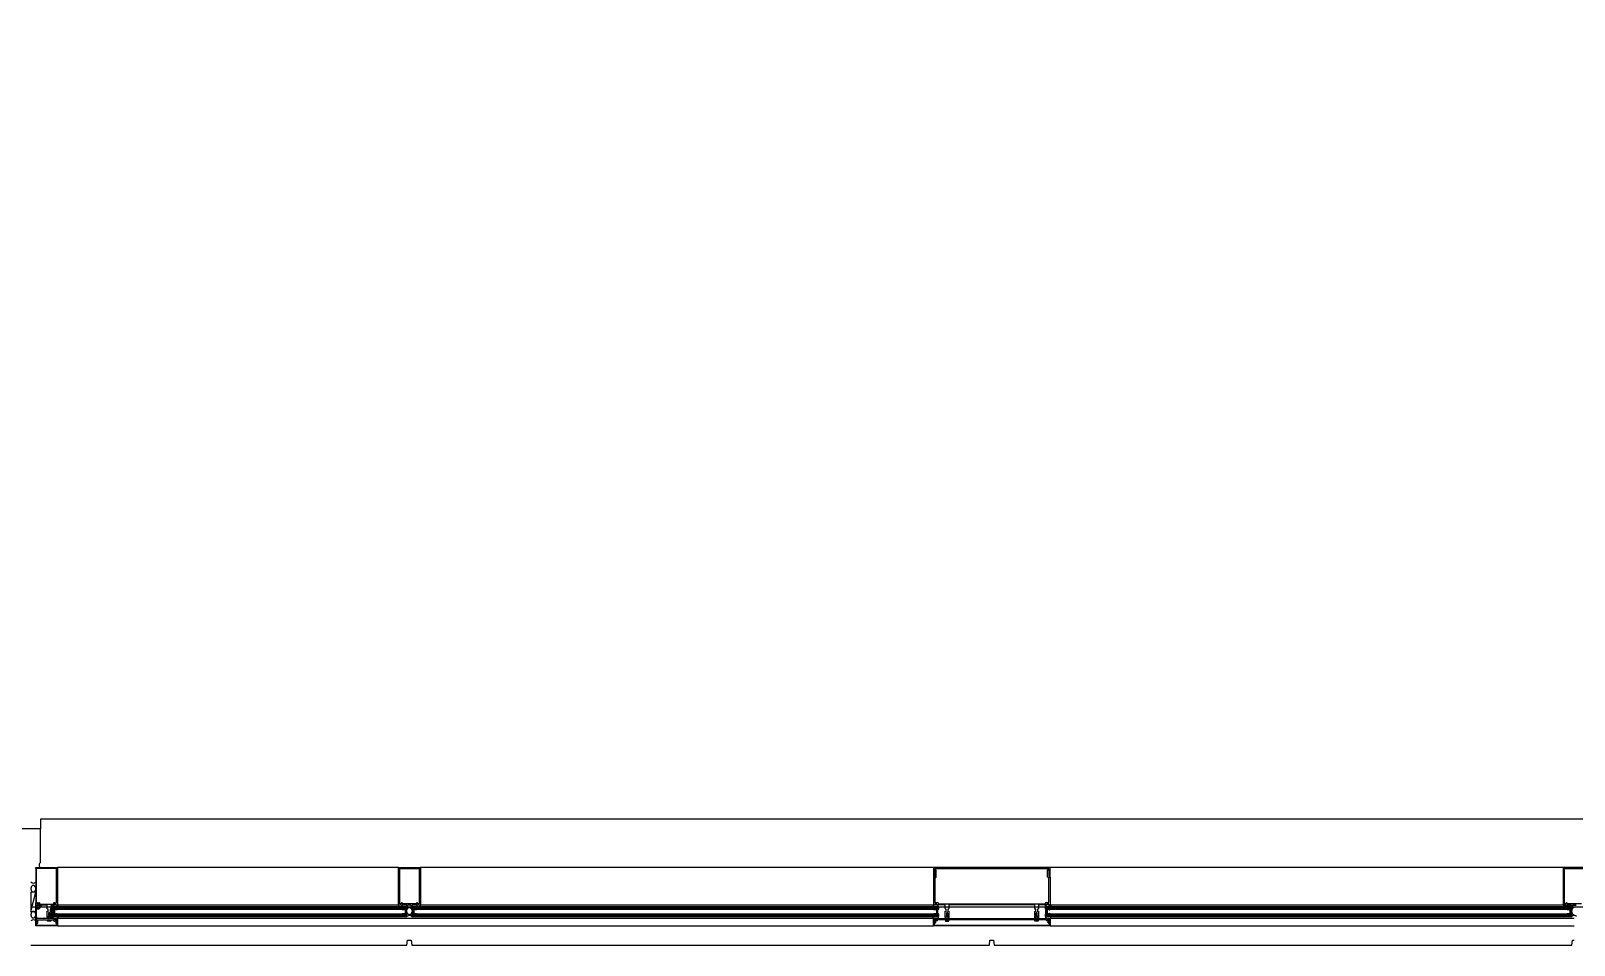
# Model space of a CAD drawing. Header units: inches. Extents: x -71 to 4528, y -885 to 4524.
# Drawn here: x 2601 to 2760, y 0 to 94.2 of the extents above; entities that cross this region are included whole.
import ezdxf

# ---------------------------------------------------------------- set-up
doc = ezdxf.new("R2010")
doc.units = ezdxf.units.IN
doc.header["$LTSCALE"] = 96
doc.header["$MEASUREMENT"] = 0
doc.layers.add('A-Glaz-Exst', color=53, linetype='Continuous')
doc.layers.add('A-Wall-Bldg', color=235, linetype='Continuous')
doc.layers.add('Viewport', color=14, linetype='Continuous', plot=False)

msp = doc.modelspace()

# ---------------------------------------------------------------- linework, layer by layer
at = {"layer": 'A-Glaz-Exst'}
for p, q in [((2601.51, 7.88), (2601.51, 8)), ((2601.51, 8), (2603.76, 8)), ((2638.88, 8), (2603.76, 8)), ((2603.76, 8), (2603.76, 4.12)), ((2638.88, 4.12), (2638.88, 8)), ((2638.88, 8), (2641.13, 8)), ((2694, 8), (2641.13, 8)), ((2641.13, 8), (2641.13, 4.12)), ((2706, 8), (2694, 8)), ((2694, 8), (2694, 7)), ((2758.88, 8), (2706, 8)), ((2706, 7), (2706, 8)), ((2761.13, 8), (2758.88, 8)), ((2758.88, 8), (2758.88, 4.12)), ((2758.88, 4.12), (2758.88, 8)), ((2758.88, 8), (2761.13, 8)), ((2603.66, 7.88), (2601.51, 7.88)), ((2601.6, 7.88), (2601.51, 7.88)), ((2601.51, 7.88), (2601.51, 4.36)), ((2601.6, 4.42), (2601.6, 7.88)), ((2603.66, 4.42), (2603.66, 7.88)), ((2639, 4.25), (2639, 7.88)), ((2639, 7.88), (2641, 7.88)), ((2641, 7.88), (2641, 4.25)), ((2694, 7.01), (2694.13, 7.01)), ((2694, 7.01), (2694, 4.14)), ((2694, 7), (2694.06, 7)), ((2694.13, 7.06), (2694.13, 7.88)), ((2694.13, 7.88), (2705.88, 7.88)), ((2694.13, 7.01), (2694.13, 7.7)), ((2694.13, 6.84), (2694.13, 4.4)), ((2694.19, 7.76), (2694.25, 7.76)), ((2694.25, 7.76), (2694.25, 7.01)), ((2705.75, 7.01), (2705.75, 7.76)), ((2705.75, 7.76), (2705.81, 7.76)), ((2705.88, 7.88), (2705.88, 7.06)), ((2705.88, 7.7), (2705.88, 7.01)), ((2705.88, 7.01), (2706, 7.01)), ((2705.88, 4.4), (2705.88, 6.88)), ((2705.94, 7), (2706, 7)), ((2706, 7.01), (2706, 4.14)), ((2759, 4.25), (2759, 7.88)), ((2759, 7.88), (2761, 7.88)), ((2601.02, 5.9), (2601.01, 5.87)), ((2601.01, 5.87), (2601.01, 5.84)), ((2601.01, 5.84), (2601.01, 5.81)), ((2601.01, 5.81), (2601.01, 5.78)), ((2601.01, 5.78), (2601.01, 5.75)), ((2601.01, 5.75), (2601.02, 5.73)), ((2601.01, 3.47), (2601.51, 5.47)), ((2601.51, 5.47), (2601.01, 5.47)), ((2601.01, 5.47), (2601.01, 3.47)), ((2601.03, 5.96), (2601.02, 5.93)), ((2601.02, 5.93), (2601.02, 5.9)), ((2601.02, 5.73), (2601.02, 5.7)), ((2601.02, 5.7), (2601.03, 5.67)), ((2601.04, 5.98), (2601.03, 5.96)), ((2601.03, 5.67), (2601.04, 5.64)), ((2601.05, 6.01), (2601.04, 5.98)), ((2601.04, 5.64), (2601.05, 5.62)), ((2601.07, 6.03), (2601.05, 6.01)), ((2601.05, 5.62), (2601.07, 5.6)), ((2601.08, 6.05), (2601.07, 6.03)), ((2601.07, 5.6), (2601.08, 5.57)), ((2601.1, 6.07), (2601.08, 6.05)), ((2601.08, 5.57), (2601.1, 5.55)), ((2601.11, 6.09), (2601.1, 6.07)), ((2601.1, 5.55), (2601.11, 5.54)), ((2601.13, 6.11), (2601.11, 6.09)), ((2601.11, 5.54), (2601.13, 5.52)), ((2601.15, 6.12), (2601.13, 6.11)), ((2601.13, 5.52), (2601.15, 5.51)), ((2601.17, 6.13), (2601.15, 6.12)), ((2601.15, 5.51), (2601.17, 5.5)), ((2601.19, 6.14), (2601.17, 6.13)), ((2601.17, 5.5), (2601.19, 5.49)), ((2601.21, 6.15), (2601.19, 6.14)), ((2601.19, 5.49), (2601.21, 5.48)), ((2601.23, 6.15), (2601.21, 6.15)), ((2601.21, 5.48), (2601.23, 5.48)), ((2601.26, 6.15), (2601.23, 6.15)), ((2601.23, 5.48), (2601.26, 5.47)), ((2601.28, 6.15), (2601.26, 6.15)), ((2601.26, 5.47), (2601.28, 5.48)), ((2601.3, 6.15), (2601.28, 6.15)), ((2601.28, 5.48), (2601.3, 5.48)), ((2601.32, 6.14), (2601.3, 6.15)), ((2601.3, 5.48), (2601.32, 5.49)), ((2601.34, 6.13), (2601.32, 6.14)), ((2601.32, 5.49), (2601.34, 5.5)), ((2601.36, 6.12), (2601.34, 6.13)), ((2601.34, 5.5), (2601.36, 5.51)), ((2601.38, 6.11), (2601.36, 6.12)), ((2601.36, 5.51), (2601.38, 5.52)), ((2601.4, 6.09), (2601.38, 6.11)), ((2601.38, 5.52), (2601.4, 5.54)), ((2601.42, 6.07), (2601.4, 6.09)), ((2601.4, 5.54), (2601.42, 5.55)), ((2601.43, 6.05), (2601.42, 6.07)), ((2601.42, 5.55), (2601.43, 5.57)), ((2601.45, 6.03), (2601.43, 6.05)), ((2601.43, 5.57), (2601.45, 5.6)), ((2601.46, 6.01), (2601.45, 6.03)), ((2601.45, 5.6), (2601.46, 5.62)), ((2601.47, 5.98), (2601.46, 6.01)), ((2601.46, 5.62), (2601.47, 5.64)), ((2601.48, 5.96), (2601.47, 5.98)), ((2601.47, 5.64), (2601.48, 5.67)), ((2601.49, 5.93), (2601.48, 5.96)), ((2601.48, 5.67), (2601.49, 5.7)), ((2601.5, 5.9), (2601.49, 5.93)), ((2601.49, 5.7), (2601.5, 5.73)), ((2601.5, 5.87), (2601.5, 5.9)), ((2601.51, 5.84), (2601.5, 5.87)), ((2601.5, 5.75), (2601.51, 5.78)), ((2601.5, 5.73), (2601.5, 5.75)), ((2601.51, 5.81), (2601.51, 5.84)), ((2601.51, 5.78), (2601.51, 5.81)), ((2601.01, 3.47), (2601.51, 3.47)), ((2601.02, 3.22), (2601.01, 3.19)), ((2601.01, 3.19), (2601.01, 3.17)), ((2601.03, 3.28), (2601.02, 3.25)), ((2601.02, 3.25), (2601.02, 3.22)), ((2601.04, 3.3), (2601.03, 3.28)), ((2601.05, 3.33), (2601.04, 3.3)), ((2601.07, 3.35), (2601.05, 3.33)), ((2601.08, 3.38), (2601.07, 3.35)), ((2601.1, 3.39), (2601.08, 3.38)), ((2601.11, 3.41), (2601.1, 3.39)), ((2601.13, 3.43), (2601.11, 3.41)), ((2601.15, 3.44), (2601.13, 3.43)), ((2601.17, 3.45), (2601.15, 3.44)), ((2601.19, 3.46), (2601.17, 3.45)), ((2601.21, 3.47), (2601.19, 3.46)), ((2601.23, 3.47), (2601.21, 3.47)), ((2601.26, 3.47), (2601.23, 3.47)), ((2601.28, 3.47), (2601.26, 3.47)), ((2601.3, 3.47), (2601.28, 3.47)), ((2601.32, 3.46), (2601.3, 3.47)), ((2601.34, 3.45), (2601.32, 3.46)), ((2601.36, 3.44), (2601.34, 3.45)), ((2601.38, 3.43), (2601.36, 3.44)), ((2601.4, 3.41), (2601.38, 3.43)), ((2601.42, 3.39), (2601.4, 3.41)), ((2601.43, 3.38), (2601.42, 3.39)), ((2601.45, 3.35), (2601.43, 3.38)), ((2601.46, 3.33), (2601.45, 3.35)), ((2601.47, 3.3), (2601.46, 3.33)), ((2601.48, 3.28), (2601.47, 3.3)), ((2601.49, 3.25), (2601.48, 3.28)), ((2601.5, 3.22), (2601.49, 3.25)), ((2601.5, 3.19), (2601.5, 3.22)), ((2601.51, 3.17), (2601.5, 3.19)), ((2601.51, 4.12), (2601.51, 4.36)), ((2601.51, 4.36), (2601.84, 4.36)), ((2601.51, 4.36), (2601.66, 4.36)), ((2601.52, 4.12), (2601.51, 4.12)), ((2601.68, 3.94), (2601.51, 3.94)), ((2601.51, 2.75), (2601.51, 3.94)), ((2601.55, 4.16), (2601.52, 4.12)), ((2601.53, 3.94), (2601.53, 4.12)), ((2601.53, 4.12), (2602.1, 4.12)), ((2601.66, 3.94), (2601.53, 3.94)), ((2601.59, 4.12), (2601.55, 4.16)), ((2601.6, 4.12), (2601.59, 4.12)), ((2601.59, 3.03), (2601.59, 3.8)), ((2601.59, 3.8), (2601.61, 3.8)), ((2601.63, 4.16), (2601.6, 4.12)), ((2601.66, 4.12), (2601.63, 4.16)), ((2601.65, 3.74), (2601.87, 3.74)), ((2601.67, 4.12), (2601.66, 4.12)), ((2601.66, 3.86), (2601.66, 3.88)), ((2601.66, 3.88), (2601.72, 3.86)), ((2601.75, 3.81), (2601.66, 3.86)), ((2601.76, 4.26), (2601.68, 4.26)), ((2601.84, 3.8), (2601.68, 3.8)), ((2601.72, 3.86), (2601.72, 3.88)), ((2601.84, 3.86), (2601.75, 3.81)), ((2601.84, 4.26), (2601.76, 4.26)), ((2601.78, 3.88), (2601.78, 3.86)), ((2601.78, 3.86), (2601.84, 3.88)), ((2601.85, 4.12), (2601.84, 4.12)), ((2601.98, 3.94), (2601.84, 3.94)), ((2602.01, 3.94), (2601.84, 3.94)), ((2601.84, 3.88), (2601.84, 3.86)), ((2601.88, 4.16), (2601.85, 4.12)), ((2601.91, 4.12), (2601.88, 4.16)), ((2601.93, 4.12), (2601.91, 4.12)), ((2601.91, 3.84), (2601.91, 3.88)), ((2601.91, 3.88), (2601.98, 3.88)), ((2601.96, 4.16), (2601.93, 4.12)), ((2601.94, 4.22), (2603.32, 4.22)), ((2601.99, 4.12), (2601.96, 4.16)), ((2602.01, 4.12), (2601.99, 4.12)), ((2602.7, 4.12), (2602.01, 4.12)), ((2602.1, 4.12), (2602.01, 3.94)), ((2602.7, 3.75), (2602.7, 4.12)), ((2602.7, 2.84), (2602.7, 3.5)), ((2602.7, 3.5), (2602.8, 3.45)), ((2602.8, 3.69), (2602.77, 3.69)), ((2602.8, 3.45), (2602.8, 3.69)), ((2602.89, 3.38), (2602.82, 3.25)), ((2602.82, 3.25), (2602.82, 2.93)), ((2602.96, 3.25), (2602.89, 3.38)), ((2602.96, 2.93), (2602.96, 3.25)), ((2603.02, 3.69), (2602.99, 3.69)), ((2602.99, 3.69), (2602.99, 3.45)), ((2602.99, 3.45), (2603.08, 3.5)), ((2603.27, 4.12), (2603.08, 4.12)), ((2603.08, 4.12), (2603.08, 3.75)), ((2603.08, 4.04), (2603.26, 4.04)), ((2603.26, 4.04), (2603.08, 2.79)), ((2603.26, 2.79), (2603.08, 4.04)), ((2603.08, 2.79), (2603.08, 4.04)), ((2603.08, 3.5), (2603.08, 2.84)), ((2603.26, 4.04), (2603.26, 2.79)), ((2639.75, 3.95), (2603.26, 3.95)), ((2603.26, 3.95), (2603.26, 3.7)), ((2603.26, 3.7), (2639.75, 3.7)), ((2639.75, 3.2), (2603.26, 3.2)), ((2603.26, 3.2), (2603.26, 2.95)), ((2603.3, 4.16), (2603.27, 4.12)), ((2603.28, 3.95), (2603.28, 4.12)), ((2603.28, 4.12), (2603.41, 4.12)), ((2603.85, 3.95), (2603.28, 3.95)), ((2603.29, 3.2), (2603.29, 3.69)), ((2603.29, 3.69), (2603.65, 3.69)), ((2603.65, 3.2), (2603.29, 3.2)), ((2603.34, 4.12), (2603.3, 4.16)), ((2603.31, 3.88), (2639.69, 3.88)), ((2603.31, 3.76), (2639.69, 3.76)), ((2603.33, 3.82), (2639.69, 3.82)), ((2603.35, 4.12), (2603.34, 4.12)), ((2603.38, 4.16), (2603.35, 4.12)), ((2603.36, 3.63), (2603.36, 3.26)), ((2603.41, 4.12), (2603.38, 4.16)), ((2603.6, 3.67), (2603.4, 3.67)), ((2603.4, 3.22), (2603.6, 3.22)), ((2603.41, 4.2), (2603.5, 4.25)), ((2603.47, 4.2), (2603.41, 4.19)), ((2603.41, 4.19), (2603.41, 4.2)), ((2603.42, 4.12), (2603.41, 4.12)), ((2603.43, 4.36), (2603.6, 4.36)), ((2603.51, 4.26), (2603.43, 4.26)), ((2603.43, 3.61), (2603.43, 3.28)), ((2603.47, 4.19), (2603.47, 4.2)), ((2603.5, 4.25), (2603.59, 4.2)), ((2603.59, 4.26), (2603.51, 4.26)), ((2603.59, 4.19), (2603.53, 4.2)), ((2603.53, 4.2), (2603.53, 4.19)), ((2603.59, 4.2), (2603.59, 4.19)), ((2603.6, 4.12), (2603.59, 4.12)), ((2603.59, 4.12), (2603.76, 4.12)), ((2603.63, 4.16), (2603.6, 4.12)), ((2603.66, 4.12), (2603.63, 4.16)), ((2603.64, 3.61), (2603.64, 3.63)), ((2603.65, 3.61), (2603.64, 3.61)), ((2603.64, 3.26), (2603.64, 3.28)), ((2603.64, 3.28), (2603.65, 3.28)), ((2603.65, 3.69), (2603.65, 3.63)), ((2603.65, 3.63), (2603.65, 3.61)), ((2603.65, 3.28), (2603.65, 3.26)), ((2603.65, 3.26), (2603.65, 3.2)), ((2603.68, 4.12), (2603.66, 4.12)), ((2603.71, 4.16), (2603.68, 4.12)), ((2603.74, 4.12), (2603.71, 4.16)), ((2603.76, 4.12), (2603.74, 4.12)), ((2638.88, 4.12), (2603.76, 4.12)), ((2603.76, 4.12), (2603.85, 3.95)), ((2639.72, 4.12), (2638.88, 4.12)), ((2639.17, 4.25), (2639, 4.25)), ((2639.17, 4.34), (2639.17, 4.25)), ((2639.23, 4.12), (2639.23, 3.95)), ((2639.26, 4.25), (2639.26, 4.34)), ((2640.75, 4.25), (2639.26, 4.25)), ((2639.69, 3.69), (2639.33, 3.69)), ((2639.33, 3.69), (2639.33, 3.63)), ((2639.33, 3.63), (2639.33, 3.61)), ((2639.33, 3.61), (2639.34, 3.61)), ((2639.34, 3.28), (2639.33, 3.28)), ((2639.33, 3.28), (2639.33, 3.26)), ((2639.33, 3.26), (2639.33, 3.2)), ((2639.33, 3.2), (2639.69, 3.2)), ((2639.34, 3.61), (2639.34, 3.63)), ((2639.34, 3.26), (2639.34, 3.28)), ((2639.37, 3.67), (2639.58, 3.67)), ((2639.58, 3.22), (2639.37, 3.22)), ((2639.55, 3.61), (2639.55, 3.28)), ((2639.62, 3.63), (2639.62, 3.26)), ((2639.69, 3.2), (2639.69, 3.69)), ((2639.72, 4.06), (2639.72, 4.12)), ((2639.82, 4.06), (2639.72, 4.06)), ((2639.82, 4), (2639.72, 4)), ((2639.72, 4), (2639.72, 3.95)), ((2639.73, 3.54), (2639.74, 3.57)), ((2639.73, 3.51), (2639.73, 3.54)), ((2639.73, 3.47), (2639.73, 3.51)), ((2639.74, 3.44), (2639.73, 3.47)), ((2639.74, 3.6), (2639.75, 3.63)), ((2639.74, 3.57), (2639.74, 3.6)), ((2639.74, 3.41), (2639.74, 3.44)), ((2639.75, 3.38), (2639.74, 3.41)), ((2639.75, 3.7), (2639.75, 3.95)), ((2639.75, 3.63), (2639.76, 3.66)), ((2639.76, 3.35), (2639.75, 3.38)), ((2639.75, 2.95), (2639.75, 3.2)), ((2639.76, 3.66), (2639.77, 3.69)), ((2639.77, 3.32), (2639.76, 3.35)), ((2639.77, 3.69), (2639.78, 3.72)), ((2639.78, 3.29), (2639.77, 3.32)), ((2639.78, 3.72), (2639.8, 3.75)), ((2639.8, 3.26), (2639.78, 3.29)), ((2639.8, 3.75), (2639.81, 3.77)), ((2639.81, 3.24), (2639.8, 3.26)), ((2639.81, 3.77), (2639.83, 3.79)), ((2639.83, 3.22), (2639.81, 3.24)), ((2640.19, 4.12), (2639.82, 4.12)), ((2639.82, 4.12), (2639.82, 4.06)), ((2639.82, 4.06), (2639.82, 4)), ((2639.83, 3.79), (2639.85, 3.81)), ((2639.85, 3.2), (2639.83, 3.22)), ((2639.85, 3.81), (2639.87, 3.83)), ((2639.87, 3.18), (2639.85, 3.2)), ((2639.87, 3.83), (2639.89, 3.85)), ((2639.89, 3.17), (2639.87, 3.18)), ((2639.89, 3.85), (2639.91, 3.86)), ((2639.91, 3.86), (2639.93, 3.87)), ((2639.93, 3.87), (2639.96, 3.88)), ((2639.96, 3.88), (2639.98, 3.88)), ((2639.98, 3.88), (2640, 3.88)), ((2640, 3.88), (2640.03, 3.88)), ((2640.03, 3.88), (2640.05, 3.88)), ((2640.05, 3.88), (2640.07, 3.87)), ((2640.07, 3.87), (2640.09, 3.86)), ((2640.09, 3.86), (2640.12, 3.85)), ((2640.12, 3.85), (2640.14, 3.83)), ((2640.14, 3.18), (2640.12, 3.17)), ((2640.14, 3.83), (2640.16, 3.81)), ((2640.16, 3.2), (2640.14, 3.18)), ((2640.16, 3.81), (2640.17, 3.79)), ((2640.17, 3.22), (2640.16, 3.2)), ((2640.17, 3.79), (2640.19, 3.77)), ((2640.19, 3.24), (2640.17, 3.22)), ((2640.19, 4.06), (2640.19, 4.12)), ((2640.19, 4.06), (2640.19, 4)), ((2640.29, 4.06), (2640.19, 4.06)), ((2640.19, 4), (2640.29, 4)), ((2640.19, 3.77), (2640.21, 3.75)), ((2640.21, 3.26), (2640.19, 3.24)), ((2640.21, 3.75), (2640.22, 3.72)), ((2640.22, 3.29), (2640.21, 3.26)), ((2640.22, 3.72), (2640.23, 3.69)), ((2640.23, 3.32), (2640.22, 3.29)), ((2640.23, 3.69), (2640.24, 3.66)), ((2640.24, 3.35), (2640.23, 3.32)), ((2640.24, 3.66), (2640.25, 3.63)), ((2640.25, 3.38), (2640.24, 3.35)), ((2640.25, 3.7), (2640.25, 3.95)), ((2694.54, 3.95), (2640.25, 3.95)), ((2640.25, 3.7), (2694.54, 3.7)), ((2640.25, 3.63), (2640.26, 3.6)), ((2640.26, 3.41), (2640.25, 3.38)), ((2640.25, 2.95), (2640.25, 3.2)), ((2694.54, 3.2), (2640.25, 3.2)), ((2640.26, 3.6), (2640.27, 3.57)), ((2640.27, 3.44), (2640.26, 3.41)), ((2640.27, 3.57), (2640.27, 3.54)), ((2640.27, 3.54), (2640.27, 3.51)), ((2640.27, 3.51), (2640.27, 3.47)), ((2640.27, 3.47), (2640.27, 3.44)), ((2641.13, 4.12), (2640.29, 4.12)), ((2640.29, 4.12), (2640.29, 4.06)), ((2640.29, 4), (2640.29, 3.95)), ((2640.31, 3.88), (2694.49, 3.88)), ((2640.31, 3.82), (2694.49, 3.82)), ((2640.31, 3.76), (2694.49, 3.76)), ((2640.31, 3.2), (2640.31, 3.69)), ((2640.31, 3.69), (2640.68, 3.69)), ((2640.68, 3.2), (2640.31, 3.2)), ((2640.39, 3.63), (2640.39, 3.26)), ((2640.63, 3.67), (2640.42, 3.67)), ((2640.42, 3.22), (2640.63, 3.22)), ((2640.45, 3.61), (2640.45, 3.28)), ((2640.66, 3.61), (2640.66, 3.63)), ((2640.68, 3.61), (2640.66, 3.61)), ((2640.66, 3.26), (2640.66, 3.28)), ((2640.66, 3.28), (2640.68, 3.28)), ((2640.68, 3.69), (2640.68, 3.63)), ((2640.68, 3.63), (2640.68, 3.61)), ((2640.68, 3.28), (2640.68, 3.26)), ((2640.68, 3.26), (2640.68, 3.2)), ((2640.75, 4.34), (2640.75, 4.25)), ((2640.77, 4.12), (2640.77, 3.95)), ((2640.84, 4.25), (2640.84, 4.34)), ((2641, 4.25), (2640.84, 4.25)), ((2694, 4.12), (2641.13, 4.12)), ((2694, 4.13), (2693.91, 3.95)), ((2693.91, 3.95), (2694.48, 3.95)), ((2694.17, 4.14), (2694, 4.14)), ((2694.17, 4.13), (2694, 4.13)), ((2694.44, 3.69), (2694.08, 3.69)), ((2694.08, 3.69), (2694.08, 3.63)), ((2694.08, 3.63), (2694.08, 3.61)), ((2694.08, 3.61), (2694.09, 3.61)), ((2694.09, 3.28), (2694.08, 3.28)), ((2694.08, 3.28), (2694.08, 3.26)), ((2694.08, 3.26), (2694.08, 3.2)), ((2694.08, 3.2), (2694.44, 3.2)), ((2694.09, 3.61), (2694.09, 3.63)), ((2694.09, 3.26), (2694.09, 3.28)), ((2694.13, 4.4), (2694.38, 4.4)), ((2694.13, 3.67), (2694.33, 3.67)), ((2694.33, 3.22), (2694.13, 3.22)), ((2694.33, 4.28), (2694.17, 4.28)), ((2694.26, 4.25), (2694.17, 4.21)), ((2694.17, 4.21), (2694.17, 4.19)), ((2694.17, 4.19), (2694.23, 4.21)), ((2694.23, 4.21), (2694.23, 4.19)), ((2694.35, 4.21), (2694.26, 4.25)), ((2694.29, 4.19), (2694.29, 4.21)), ((2694.29, 4.21), (2694.35, 4.19)), ((2694.3, 3.61), (2694.3, 3.28)), ((2695.2, 4.14), (2694.33, 4.14)), ((2694.35, 4.19), (2694.35, 4.21)), ((2694.48, 4.13), (2694.35, 4.13)), ((2694.37, 3.63), (2694.37, 3.26)), ((2694.44, 3.2), (2694.44, 3.69)), ((2694.48, 3.95), (2694.48, 4.13)), ((2694.5, 4.28), (2694.5, 4.26)), ((2694.5, 4.26), (2705.5, 4.26)), ((2694.54, 3.7), (2694.54, 3.95)), ((2694.54, 2.95), (2694.54, 3.2)), ((2695.2, 3.76), (2695.2, 4.14)), ((2695.2, 2.85), (2695.2, 3.51)), ((2695.2, 3.51), (2695.29, 3.46)), ((2695.29, 3.7), (2695.26, 3.7)), ((2695.29, 3.46), (2695.29, 3.7)), ((2695.39, 3.39), (2695.32, 3.27)), ((2695.32, 3.27), (2695.32, 2.95)), ((2695.46, 3.27), (2695.39, 3.39)), ((2695.46, 2.95), (2695.46, 3.27)), ((2695.51, 3.7), (2695.48, 3.7)), ((2695.48, 3.7), (2695.48, 3.46)), ((2695.48, 3.46), (2695.57, 3.51)), ((2704.43, 4.14), (2695.57, 4.14)), ((2695.57, 4.14), (2695.57, 3.76)), ((2695.57, 3.51), (2695.57, 2.85)), ((2704.43, 3.76), (2704.43, 4.14)), ((2704.43, 2.85), (2704.43, 3.51)), ((2704.43, 3.51), (2704.52, 3.46)), ((2704.52, 3.7), (2704.49, 3.7)), ((2704.52, 3.46), (2704.52, 3.7)), ((2704.62, 3.39), (2704.55, 3.27)), ((2704.55, 3.27), (2704.55, 2.95)), ((2704.69, 3.27), (2704.62, 3.39)), ((2704.69, 2.95), (2704.69, 3.27)), ((2704.74, 3.7), (2704.71, 3.7)), ((2704.71, 3.7), (2704.71, 3.46)), ((2704.71, 3.46), (2704.8, 3.51)), ((2705.67, 4.14), (2704.8, 4.14)), ((2704.8, 4.14), (2704.8, 3.76)), ((2704.8, 3.51), (2704.8, 2.85)), ((2705.5, 4.26), (2705.5, 4.28)), ((2759.75, 3.95), (2705.5, 3.95)), ((2705.5, 3.95), (2705.5, 3.7)), ((2705.5, 3.7), (2759.75, 3.7)), ((2759.75, 3.2), (2705.5, 3.2)), ((2705.5, 3.2), (2705.5, 2.95)), ((2705.53, 3.95), (2705.53, 4.13)), ((2705.53, 4.13), (2705.65, 4.13)), ((2706.1, 3.95), (2705.53, 3.95)), ((2705.56, 3.88), (2759.69, 3.88)), ((2705.56, 3.76), (2759.69, 3.76)), ((2705.56, 3.2), (2705.56, 3.7)), ((2705.56, 3.7), (2705.93, 3.7)), ((2705.93, 3.2), (2705.56, 3.2)), ((2705.57, 3.82), (2759.69, 3.82)), ((2705.63, 4.4), (2705.88, 4.4)), ((2705.64, 3.64), (2705.64, 3.26)), ((2705.65, 4.21), (2705.74, 4.25)), ((2705.66, 4.19), (2705.65, 4.21)), ((2705.71, 4.21), (2705.66, 4.19)), ((2705.83, 4.28), (2705.67, 4.28)), ((2705.88, 3.67), (2705.67, 3.67)), ((2705.67, 3.23), (2705.88, 3.23)), ((2705.7, 3.61), (2705.7, 3.29)), ((2705.71, 4.19), (2705.71, 4.21)), ((2705.74, 4.25), (2705.84, 4.21)), ((2705.83, 4.19), (2705.78, 4.21)), ((2705.78, 4.21), (2705.78, 4.19)), ((2705.84, 4.21), (2705.83, 4.19)), ((2706, 4.14), (2705.83, 4.14)), ((2705.84, 4.13), (2706, 4.13)), ((2705.91, 3.61), (2705.91, 3.64)), ((2705.93, 3.61), (2705.91, 3.61)), ((2705.91, 3.26), (2705.91, 3.29)), ((2705.91, 3.29), (2705.93, 3.29)), ((2705.93, 3.7), (2705.93, 3.64)), ((2705.93, 3.64), (2705.93, 3.61)), ((2705.93, 3.29), (2705.93, 3.26)), ((2705.93, 3.26), (2705.93, 3.2)), ((2706, 4.13), (2706.1, 3.95)), ((2758.88, 4.12), (2706, 4.12)), ((2758.88, 4.12), (2759.72, 4.12)), ((2759.72, 4.12), (2758.88, 4.12)), ((2759.17, 4.25), (2759, 4.25)), ((2759.17, 4.34), (2759.17, 4.25)), ((2759.23, 4.12), (2759.23, 3.95)), ((2759.23, 4.12), (2759.23, 3.95)), ((2759.26, 4.25), (2759.26, 4.34)), ((2760.75, 4.25), (2759.26, 4.25)), ((2759.69, 3.69), (2759.33, 3.69)), ((2759.33, 3.69), (2759.33, 3.63)), ((2759.69, 3.69), (2759.33, 3.69)), ((2759.33, 3.69), (2759.33, 3.63)), ((2759.33, 3.63), (2759.33, 3.61)), ((2759.33, 3.63), (2759.33, 3.61)), ((2759.33, 3.61), (2759.34, 3.61)), ((2759.33, 3.61), (2759.34, 3.61)), ((2759.34, 3.28), (2759.33, 3.28)), ((2759.33, 3.28), (2759.33, 3.26)), ((2759.34, 3.28), (2759.33, 3.28)), ((2759.33, 3.28), (2759.33, 3.26)), ((2759.33, 3.26), (2759.33, 3.2)), ((2759.33, 3.26), (2759.33, 3.2)), ((2759.33, 3.2), (2759.69, 3.2)), ((2759.33, 3.2), (2759.69, 3.2)), ((2759.34, 3.61), (2759.34, 3.63)), ((2759.34, 3.61), (2759.34, 3.63)), ((2759.34, 3.26), (2759.34, 3.28)), ((2759.34, 3.26), (2759.34, 3.28)), ((2759.37, 3.67), (2759.58, 3.67)), ((2759.37, 3.67), (2759.58, 3.67)), ((2759.58, 3.22), (2759.37, 3.22)), ((2759.58, 3.22), (2759.37, 3.22)), ((2759.55, 3.61), (2759.55, 3.28)), ((2759.55, 3.61), (2759.55, 3.28)), ((2759.62, 3.63), (2759.62, 3.26)), ((2759.62, 3.63), (2759.62, 3.26)), ((2759.69, 3.2), (2759.69, 3.69)), ((2759.69, 3.2), (2759.69, 3.69)), ((2759.72, 4.12), (2759.72, 4.06)), ((2759.72, 4.06), (2759.72, 4.12)), ((2759.72, 4.06), (2759.82, 4.06)), ((2759.82, 4.06), (2759.72, 4.06)), ((2759.82, 4), (2759.72, 4)), ((2759.72, 4), (2759.72, 3.95)), ((2759.82, 4), (2759.72, 4)), ((2759.72, 4), (2759.72, 3.95)), ((2759.74, 3.57), (2759.73, 3.54)), ((2759.73, 3.54), (2759.73, 3.51)), ((2759.73, 3.51), (2759.73, 3.47)), ((2759.73, 3.47), (2759.74, 3.44)), ((2759.75, 3.63), (2759.74, 3.6)), ((2759.74, 3.6), (2759.74, 3.57)), ((2759.74, 3.44), (2759.74, 3.41)), ((2759.74, 3.41), (2759.75, 3.38)), ((2759.75, 3.7), (2759.75, 3.95)), ((2759.76, 3.66), (2759.75, 3.63)), ((2759.75, 3.38), (2759.76, 3.35)), ((2759.75, 2.95), (2759.75, 3.2)), ((2759.77, 3.69), (2759.76, 3.66)), ((2759.76, 3.35), (2759.77, 3.32)), ((2759.78, 3.72), (2759.77, 3.69)), ((2759.77, 3.32), (2759.78, 3.29)), ((2759.8, 3.75), (2759.78, 3.72)), ((2759.78, 3.29), (2759.8, 3.26)), ((2759.81, 3.77), (2759.8, 3.75)), ((2759.8, 3.26), (2759.81, 3.24)), ((2759.83, 3.79), (2759.81, 3.77)), ((2759.81, 3.24), (2759.83, 3.22)), ((2759.82, 4.06), (2759.82, 4.12)), ((2759.82, 4.12), (2760.19, 4.12)), ((2760.19, 4.12), (2759.82, 4.12)), ((2759.82, 4.12), (2759.82, 4.06)), ((2759.82, 4.06), (2759.82, 4)), ((2759.82, 4.06), (2759.82, 4)), ((2759.85, 3.81), (2759.83, 3.79)), ((2759.83, 3.22), (2759.85, 3.2)), ((2759.87, 3.83), (2759.85, 3.81)), ((2759.85, 3.2), (2759.87, 3.18)), ((2759.89, 3.85), (2759.87, 3.83)), ((2759.87, 3.18), (2759.89, 3.17)), ((2759.91, 3.86), (2759.89, 3.85)), ((2759.93, 3.87), (2759.91, 3.86)), ((2759.96, 3.88), (2759.93, 3.87)), ((2759.98, 3.88), (2759.96, 3.88)), ((2760, 3.88), (2759.98, 3.88)), ((2601.01, 3.17), (2601.01, 3.14)), ((2601.01, 3.14), (2601.01, 3.11)), ((2601.01, 3.11), (2601.01, 3.08)), ((2601.01, 3.08), (2601.02, 3.05)), ((2601.02, 3.05), (2601.02, 3.02)), ((2601.02, 3.02), (2601.03, 2.99)), ((2601.03, 2.99), (2601.04, 2.97)), ((2601.04, 2.97), (2601.05, 2.94)), ((2601.05, 2.94), (2601.07, 2.92)), ((2601.07, 2.92), (2601.08, 2.9)), ((2601.08, 2.9), (2601.1, 2.88)), ((2601.1, 2.88), (2601.11, 2.86)), ((2601.11, 2.86), (2601.13, 2.84)), ((2601.13, 2.84), (2601.15, 2.83)), ((2601.15, 2.83), (2601.17, 2.82)), ((2601.17, 2.82), (2601.19, 2.81)), ((2601.19, 2.81), (2601.21, 2.8)), ((2601.21, 2.8), (2601.23, 2.8)), ((2601.23, 2.8), (2601.26, 2.8)), ((2601.26, 2.8), (2601.28, 2.8)), ((2601.28, 2.8), (2601.3, 2.8)), ((2601.3, 2.8), (2601.32, 2.81)), ((2601.32, 2.81), (2601.34, 2.82)), ((2601.34, 2.82), (2601.36, 2.83)), ((2601.36, 2.83), (2601.38, 2.84)), ((2601.38, 2.84), (2601.4, 2.86)), ((2601.4, 2.86), (2601.42, 2.88)), ((2601.42, 2.88), (2601.43, 2.9)), ((2601.43, 2.9), (2601.45, 2.92)), ((2601.45, 2.92), (2601.46, 2.94)), ((2601.46, 2.94), (2601.47, 2.97)), ((2601.47, 2.97), (2601.48, 2.99)), ((2601.48, 2.99), (2601.49, 3.02)), ((2601.49, 3.02), (2601.5, 3.05)), ((2601.5, 3.08), (2601.51, 3.11)), ((2601.5, 3.05), (2601.5, 3.08)), ((2601.51, 3.14), (2601.51, 3.17)), ((2601.51, 3.11), (2601.51, 3.14)), ((2601.51, 2.75), (2601.54, 2.75)), ((2601.51, 2.75), (2601.54, 2.75)), ((2601.51, 2), (2601.51, 2.75)), ((2603.76, 2), (2601.51, 2)), ((2601.54, 2.75), (2601.61, 2.49)), ((2601.54, 2.75), (2601.61, 2.49)), ((2601.61, 2.49), (2601.56, 2.48)), ((2601.61, 2.49), (2601.56, 2.48)), ((2601.56, 2.48), (2601.68, 2.28)), ((2601.56, 2.48), (2601.56, 2.27)), ((2601.56, 2.27), (2601.66, 2.27)), ((2601.66, 2.22), (2601.56, 2.22)), ((2601.56, 2.22), (2601.56, 2.06)), ((2601.56, 2.06), (2603.71, 2.06)), ((2601.66, 2.75), (2601.59, 3.03)), ((2602.34, 2.75), (2601.66, 2.75)), ((2601.68, 2.28), (2601.73, 2.28)), ((2601.73, 2.28), (2601.73, 2.62)), ((2601.73, 2.62), (2602.34, 2.62)), ((2602.34, 2.62), (2602.37, 2.66)), ((2602.37, 2.66), (2602.4, 2.62)), ((2602.86, 2.75), (2602.4, 2.75)), ((2602.4, 2.62), (2602.86, 2.62)), ((2602.69, 2.58), (2602.69, 2.62)), ((2602.69, 2.62), (2603.1, 2.62)), ((2603.1, 2.58), (2602.69, 2.58)), ((2602.7, 2.75), (2602.7, 2.86)), ((2602.73, 2.84), (2602.7, 2.84)), ((2602.85, 2.75), (2602.7, 2.75)), ((2602.72, 2.48), (2602.72, 2.58)), ((2603.06, 2.48), (2602.72, 2.48)), ((2602.73, 2.84), (2602.74, 2.84)), ((2602.81, 2.48), (2602.81, 2.58)), ((2602.82, 2.99), (2602.88, 3.09)), ((2602.82, 2.97), (2602.82, 2.99)), ((2602.83, 2.93), (2602.83, 2.96)), ((2602.86, 2.62), (2602.89, 2.66)), ((2602.89, 2.66), (2602.92, 2.62)), ((2602.9, 3.09), (2602.97, 2.99)), ((2603.43, 2.75), (2602.92, 2.75)), ((2602.92, 2.62), (2603.29, 2.62)), ((2603.08, 2.75), (2602.93, 2.75)), ((2602.95, 2.96), (2602.95, 2.93)), ((2602.97, 2.99), (2602.97, 2.97)), ((2602.98, 2.48), (2602.98, 2.58)), ((2603.05, 2.84), (2603.05, 2.84)), ((2603.08, 2.84), (2603.06, 2.84)), ((2603.06, 2.58), (2603.06, 2.48)), ((2603.08, 2.86), (2603.08, 2.75)), ((2603.26, 2.79), (2603.08, 2.79)), ((2603.1, 2.62), (2603.1, 2.58)), ((2603.26, 2.95), (2639.75, 2.95)), ((2603.85, 2.95), (2603.28, 2.95)), ((2603.28, 2.95), (2603.28, 2.76)), ((2603.28, 2.76), (2603.41, 2.76)), ((2603.31, 3.13), (2639.69, 3.13)), ((2603.31, 3.01), (2639.69, 3.01)), ((2603.33, 3.07), (2639.69, 3.07)), ((2603.37, 2.48), (2603.52, 2.48)), ((2603.47, 2.68), (2603.41, 2.7)), ((2603.41, 2.7), (2603.41, 2.68)), ((2603.41, 2.68), (2603.5, 2.63)), ((2603.59, 2.61), (2603.43, 2.61)), ((2603.47, 2.7), (2603.47, 2.68)), ((2603.5, 2.63), (2603.59, 2.68)), ((2603.59, 2.7), (2603.53, 2.68)), ((2603.53, 2.68), (2603.53, 2.7)), ((2603.58, 2.41), (2603.56, 2.31)), ((2603.56, 2.31), (2603.56, 2.28)), ((2603.56, 2.28), (2603.61, 2.28)), ((2603.59, 2.76), (2603.76, 2.76)), ((2603.68, 2.75), (2603.59, 2.75)), ((2603.59, 2.68), (2603.59, 2.7)), ((2603.61, 2.31), (2603.71, 2.48)), ((2603.61, 2.28), (2603.61, 2.31)), ((2603.61, 2.27), (2603.71, 2.27)), ((2603.71, 2.22), (2603.61, 2.22)), ((2603.66, 2.49), (2603.73, 2.75)), ((2603.66, 2.49), (2603.72, 2.71)), ((2603.71, 2.48), (2603.66, 2.49)), ((2603.71, 2.48), (2603.66, 2.49)), ((2603.72, 2.71), (2603.68, 2.75)), ((2603.71, 2.27), (2603.71, 2.48)), ((2603.71, 2.06), (2603.71, 2.22)), ((2603.73, 2.75), (2603.76, 2.75)), ((2603.76, 2.76), (2603.85, 2.95)), ((2694.19, 2.76), (2603.76, 2.76)), ((2603.76, 2.75), (2603.76, 2)), ((2603.76, 2), (2694, 2)), ((2639.91, 3.15), (2639.89, 3.17)), ((2639.93, 3.14), (2639.91, 3.15)), ((2639.96, 3.14), (2639.93, 3.14)), ((2639.98, 3.13), (2639.96, 3.14)), ((2640, 3.13), (2639.98, 3.13)), ((2640.03, 3.13), (2640, 3.13)), ((2640.05, 3.14), (2640.03, 3.13)), ((2640.07, 3.14), (2640.05, 3.14)), ((2640.09, 3.15), (2640.07, 3.14)), ((2640.12, 3.17), (2640.09, 3.15)), ((2640.25, 2.95), (2694.54, 2.95)), ((2640.31, 3.13), (2694.49, 3.13)), ((2640.31, 3.07), (2694.49, 3.07)), ((2640.31, 3.01), (2694.49, 3.01)), ((2694, 2.76), (2693.91, 2.95)), ((2693.91, 2.95), (2694.48, 2.95)), ((2694.17, 2.76), (2694, 2.76)), ((2694, 2.75), (2694.03, 2.75)), ((2694, 2), (2694, 2.75)), ((2706, 2), (2694, 2)), ((2694.03, 2.75), (2694.1, 2.49)), ((2694.04, 2.72), (2694.08, 2.75)), ((2694.1, 2.49), (2694.04, 2.72)), ((2694.1, 2.49), (2694.05, 2.48)), ((2694.05, 2.48), (2694.05, 2.27)), ((2694.05, 2.27), (2694.15, 2.27)), ((2694.15, 2.22), (2694.05, 2.22)), ((2694.05, 2.22), (2694.05, 2.06)), ((2694.05, 2.06), (2705.95, 2.06)), ((2694.06, 2.48), (2694.1, 2.49)), ((2694.14, 2.32), (2694.06, 2.48)), ((2694.08, 2.75), (2694.09, 2.75)), ((2694.09, 2.75), (2694.12, 2.72)), ((2694.12, 2.72), (2694.16, 2.75)), ((2694.22, 2.32), (2694.14, 2.32)), ((2694.16, 2.75), (2694.17, 2.75)), ((2694.17, 2.69), (2694.17, 2.7)), ((2694.17, 2.7), (2694.23, 2.69)), ((2694.26, 2.64), (2694.17, 2.69)), ((2694.17, 2.61), (2694.33, 2.61)), ((2694.18, 2.44), (2694.22, 2.32)), ((2694.23, 2.69), (2694.23, 2.7)), ((2694.37, 2.52), (2694.24, 2.52)), ((2694.35, 2.69), (2694.26, 2.64)), ((2694.29, 2.7), (2694.29, 2.69)), ((2694.29, 2.69), (2694.35, 2.7)), ((2694.33, 2.75), (2694.34, 2.75)), ((2694.34, 2.75), (2694.37, 2.72)), ((2694.48, 2.76), (2694.35, 2.76)), ((2694.35, 2.7), (2694.35, 2.69)), ((2694.37, 2.72), (2694.41, 2.75)), ((2694.41, 2.75), (2694.42, 2.75)), ((2694.42, 2.75), (2694.45, 2.72)), ((2695.22, 2.62), (2694.43, 2.62)), ((2694.45, 2.72), (2694.48, 2.75)), ((2694.48, 2.95), (2694.48, 2.76)), ((2694.48, 2.75), (2695.22, 2.75)), ((2695.18, 2.63), (2695.18, 2.59)), ((2695.59, 2.63), (2695.18, 2.63)), ((2695.18, 2.59), (2695.59, 2.59)), ((2695.19, 2.86), (2695.19, 2.75)), ((2695.19, 2.75), (2695.35, 2.75)), ((2695.22, 2.85), (2695.2, 2.85)), ((2695.25, 2.66), (2695.22, 2.62)), ((2695.22, 2.59), (2695.22, 2.48)), ((2695.22, 2.48), (2695.56, 2.48)), ((2695.23, 2.84), (2695.23, 2.84)), ((2695.28, 2.62), (2695.25, 2.66)), ((2695.28, 2.75), (2704.72, 2.75)), ((2704.72, 2.62), (2695.28, 2.62)), ((2695.3, 2.48), (2695.3, 2.59)), ((2695.37, 3.09), (2695.31, 3)), ((2695.31, 3), (2695.31, 2.98)), ((2695.33, 2.96), (2695.33, 2.94)), ((2695.46, 3), (2695.4, 3.09)), ((2695.43, 2.75), (2695.58, 2.75)), ((2695.45, 2.94), (2695.45, 2.96)), ((2695.46, 2.98), (2695.46, 3)), ((2695.47, 2.48), (2695.47, 2.59)), ((2695.55, 2.84), (2695.54, 2.84)), ((2695.57, 2.85), (2695.55, 2.85)), ((2695.56, 2.48), (2695.56, 2.59)), ((2695.58, 2.75), (2695.58, 2.86)), ((2695.59, 2.59), (2695.59, 2.63)), ((2704.41, 2.59), (2704.41, 2.63)), ((2704.41, 2.63), (2704.82, 2.63)), ((2704.82, 2.59), (2704.41, 2.59)), ((2704.42, 2.75), (2704.42, 2.86)), ((2704.58, 2.75), (2704.42, 2.75)), ((2704.45, 2.85), (2704.43, 2.85)), ((2704.44, 2.48), (2704.44, 2.59)), ((2704.79, 2.48), (2704.44, 2.48)), ((2704.46, 2.84), (2704.46, 2.84)), ((2704.53, 2.48), (2704.53, 2.59)), ((2704.54, 3), (2704.6, 3.09)), ((2704.54, 2.98), (2704.54, 3)), ((2704.56, 2.94), (2704.56, 2.96)), ((2704.63, 3.09), (2704.69, 3)), ((2704.81, 2.75), (2704.66, 2.75)), ((2704.68, 2.96), (2704.68, 2.94)), ((2704.69, 3), (2704.69, 2.98)), ((2704.7, 2.48), (2704.7, 2.59)), ((2704.75, 2.66), (2704.72, 2.62)), ((2704.78, 2.62), (2704.75, 2.66)), ((2704.77, 2.84), (2704.78, 2.84)), ((2704.8, 2.85), (2704.78, 2.85)), ((2704.78, 2.75), (2705.52, 2.75)), ((2705.57, 2.62), (2704.78, 2.62)), ((2704.79, 2.59), (2704.79, 2.48)), ((2704.81, 2.86), (2704.81, 2.75)), ((2704.82, 2.63), (2704.82, 2.59)), ((2705.5, 2.95), (2759.75, 2.95)), ((2705.52, 2.75), (2705.55, 2.72)), ((2706.1, 2.95), (2705.53, 2.95)), ((2705.53, 2.95), (2705.53, 2.76)), ((2705.53, 2.76), (2705.65, 2.76)), ((2705.55, 3.13), (2759.69, 3.13)), ((2705.55, 3.01), (2759.69, 3.01)), ((2705.55, 2.72), (2705.58, 2.75)), ((2705.57, 3.07), (2759.69, 3.07)), ((2705.58, 2.75), (2705.59, 2.75)), ((2705.59, 2.75), (2705.62, 2.72)), ((2705.62, 2.72), (2705.66, 2.75)), ((2705.76, 2.52), (2705.63, 2.52)), ((2705.66, 2.7), (2705.65, 2.69)), ((2705.65, 2.69), (2705.74, 2.64)), ((2705.66, 2.75), (2705.67, 2.75)), ((2705.71, 2.69), (2705.66, 2.7)), ((2705.67, 2.61), (2705.83, 2.61)), ((2705.71, 2.7), (2705.71, 2.69)), ((2705.74, 2.64), (2705.84, 2.69)), ((2705.83, 2.7), (2705.78, 2.69)), ((2705.78, 2.69), (2705.78, 2.7)), ((2705.78, 2.32), (2705.82, 2.44)), ((2705.86, 2.32), (2705.78, 2.32)), ((2705.83, 2.75), (2705.84, 2.75)), ((2705.84, 2.69), (2705.83, 2.7)), ((2705.84, 2.76), (2706, 2.76)), ((2705.84, 2.75), (2705.87, 2.72)), ((2705.85, 2.27), (2705.95, 2.27)), ((2705.95, 2.22), (2705.85, 2.22)), ((2705.94, 2.48), (2705.86, 2.32)), ((2705.87, 2.72), (2705.91, 2.75)), ((2705.9, 2.49), (2705.97, 2.75)), ((2705.96, 2.72), (2705.9, 2.49)), ((2705.95, 2.48), (2705.9, 2.49)), ((2705.9, 2.49), (2705.94, 2.48)), ((2705.91, 2.75), (2705.92, 2.75)), ((2705.92, 2.75), (2705.96, 2.72)), ((2705.95, 2.27), (2705.95, 2.48)), ((2705.95, 2.06), (2705.95, 2.22)), ((2705.97, 2.75), (2706, 2.75)), ((2706, 2.76), (2706.1, 2.95)), ((2760, 2.76), (2706, 2.76)), ((2706, 2.75), (2706, 2)), ((2706, 2), (2760, 2)), ((2759.89, 3.17), (2759.91, 3.15)), ((2759.91, 3.15), (2759.93, 3.14)), ((2759.93, 3.14), (2759.96, 3.14)), ((2759.96, 3.14), (2759.98, 3.13)), ((2759.98, 3.13), (2760, 3.13)), ((2601, 0), (2639.75, 0)), ((2639.75, 0), (2639.81, 0.5)), ((2639.81, 0.5), (2640.19, 0.5)), ((2640.19, 0.5), (2640.25, 0)), ((2640.25, 0), (2699.75, 0)), ((2699.75, 0), (2699.81, 0.5)), ((2699.81, 0.5), (2700.19, 0.5)), ((2700.19, 0.5), (2700.25, 0)), ((2700.25, 0), (2759.75, 0)), ((2759.75, 0), (2759.81, 0.5)), ((2759.81, 0.5), (2760, 0.5))]:
    msp.add_line(p, q, dxfattribs=at)
for centre, radius, start, end in [((2601.26, 6.73), 0.333, 221.425, 318.575), ((2694.07, 7.06), 0.062, 269.5489, 359.5489), ((2694.19, 7.7), 0.062, 90.4511, 180.4511), ((2693.33, 7.55), 1.07, 318.1339, 329.5005), ((2705.88, 7.01), 0.125, 180, 270), ((2705.81, 7.7), 0.0625, 0, 90), ((2705.94, 7.06), 0.0615, 180, 270), ((2601.66, 4.42), 0.062, 179.5489, 269.5489), ((2601.76, 3.84), 0.155, 197.1831, 224.2164), ((2601.76, 4.22), 0.0924, 148.6522, 221.5522), ((2601.66, 3.88), 0.0615, 0, 90), ((2601.76, 3.84), 0.0926, 137.4512, 210.3178), ((2601.67, 4.14), 0.018, 271.449, 43.049), ((2601.68, 3.92), 0.0179, 316.501, 89.001), ((2601.84, 3.88), 0.062, 89.5489, 179.5489), ((2601.84, 4.14), 0.0182, 138.5046, 270.1046), ((2601.84, 3.92), 0.0179, 90.999, 223.499), ((2601.76, 4.22), 0.0924, 318.4478, 31.3478), ((2601.76, 3.84), 0.0926, 329.6822, 42.5488), ((2601.84, 4.27), 0.0923, 31.5871, 90.3037), ((2601.76, 3.84), 0.156, 315.3297, 0.013), ((2601.76, 4.22), 0.187, 0.5037, 31.3871), ((2601.98, 3.91), 0.0308, 359.0906, 89.0906), ((2601.98, 3.91), 0.0303, 270, 0), ((2602.77, 3.75), 0.0625, 180, 270), ((2603.02, 3.75), 0.062, 270.4511, 0.4511), ((2603.51, 4.22), 0.187, 148.6129, 179.4963), ((2603.43, 4.27), 0.0923, 89.6963, 148.4129), ((2603.4, 3.63), 0.0347, 89.1931, 179.1931), ((2603.4, 3.26), 0.0352, 180, 270), ((2603.37, 3.61), 0.0599, 0.5275, 72.5775), ((2603.37, 3.28), 0.0606, 287.8899, 359.9399), ((2603.51, 4.22), 0.0924, 148.6522, 221.5522), ((2603.41, 4.19), 0.062, 269.5489, 359.5489), ((2603.42, 4.14), 0.018, 271.449, 43.049), ((2603.59, 4.19), 0.0615, 180, 270), ((2603.59, 4.14), 0.0182, 138.5046, 270.1046), ((2603.51, 4.22), 0.0924, 318.4478, 31.3478), ((2603.6, 4.42), 0.062, 270.4511, 0.4511), ((2603.6, 3.63), 0.0342, 0, 90), ((2603.6, 3.26), 0.0347, 270.8069, 0.8069), ((2638.82, 4.03), 0.105, 301.2583, 58.7417), ((2639.21, 4.34), 0.0459, 90, 180), ((2639.21, 4.34), 0.0464, 0.6031, 90.6031), ((2639.37, 3.63), 0.0347, 89.1931, 179.1931), ((2639.37, 3.26), 0.0352, 180, 270), ((2639.61, 3.61), 0.0595, 108.0653, 180.1153), ((2639.61, 3.28), 0.0601, 179.4207, 251.4707), ((2639.58, 3.63), 0.0347, 0.8069, 90.8069), ((2639.58, 3.26), 0.0352, 270, 0), ((2640.42, 3.63), 0.0347, 89.1931, 179.1931), ((2640.42, 3.26), 0.0352, 180, 270), ((2640.39, 3.61), 0.0595, 359.8847, 71.9347), ((2640.39, 3.28), 0.0601, 288.5293, 0.5793), ((2640.63, 3.63), 0.0347, 0.8069, 90.8069), ((2640.63, 3.26), 0.0352, 270, 0), ((2640.79, 4.34), 0.0459, 90, 180), ((2640.79, 4.34), 0.0464, 0.6031, 90.6031), ((2641.18, 4.03), 0.105, 121.2583, 238.7417), ((2694.13, 3.63), 0.0352, 90, 180), ((2694.13, 3.26), 0.0352, 180, 270), ((2694.25, 4.23), 0.0926, 149.6822, 222.5488), ((2694.17, 4.19), 0.0625, 270, 0), ((2694.17, 4.16), 0.0181, 269.4455, 41.9455), ((2694.35, 4.19), 0.062, 179.5489, 269.5489), ((2694.36, 3.61), 0.0606, 107.8899, 179.9399), ((2694.36, 3.28), 0.0606, 180.0601, 252.1101), ((2694.25, 4.23), 0.0926, 317.4512, 30.3178), ((2694.33, 4.16), 0.0181, 138.0546, 270.5546), ((2694.33, 3.63), 0.0352, 0, 90), ((2694.33, 3.26), 0.0352, 270, 0), ((2694.38, 4.28), 0.125, 0, 90), ((2695.26, 3.76), 0.0625, 180, 270), ((2695.51, 3.76), 0.062, 270.4511, 0.4511), ((2704.49, 3.76), 0.062, 179.5489, 269.5489), ((2704.74, 3.76), 0.0625, 270, 0), ((2705.63, 4.28), 0.125, 90, 180), ((2705.67, 3.64), 0.0352, 90, 180), ((2705.67, 3.26), 0.0347, 180.8069, 270.8069), ((2705.65, 4.19), 0.0625, 270, 0), ((2705.75, 4.23), 0.0926, 149.6822, 222.5488), ((2705.64, 3.61), 0.0601, 359.4207, 71.4707), ((2705.64, 3.29), 0.0595, 288.0653, 0.1153), ((2705.67, 4.16), 0.0181, 269.4455, 41.9455), ((2705.84, 4.19), 0.062, 179.5489, 269.5489), ((2705.75, 4.23), 0.0926, 317.4512, 30.3178), ((2705.83, 4.16), 0.0181, 138.0546, 270.5546), ((2705.88, 3.64), 0.0352, 0, 90), ((2705.88, 3.26), 0.0347, 269.1931, 359.1931), ((2758.82, 4.03), 0.105, 301.2583, 58.7417), ((2758.82, 4.03), 0.105, 301.2583, 58.7417), ((2759.21, 4.34), 0.0459, 90, 180), ((2759.21, 4.34), 0.0464, 0.6031, 90.6031), ((2759.37, 3.63), 0.0352, 90, 180), ((2759.37, 3.63), 0.0352, 90, 180), ((2759.37, 3.26), 0.0352, 180, 270), ((2759.37, 3.26), 0.0352, 180, 270), ((2759.61, 3.61), 0.0601, 108.5293, 180.5793), ((2759.61, 3.61), 0.0601, 108.5293, 180.5793), ((2759.61, 3.28), 0.0601, 179.4207, 251.4707), ((2759.61, 3.28), 0.0601, 179.4207, 251.4707), ((2759.58, 3.63), 0.0352, 0, 90), ((2759.58, 3.63), 0.0352, 0, 90), ((2759.58, 3.26), 0.0352, 270, 0), ((2759.58, 3.26), 0.0352, 270, 0), ((2601.26, 2.28), 0.333, 41.425, 138.575), ((2601.66, 2.24), 0.0244, 0, 90), ((2601.66, 2.24), 0.0249, 271.1233, 1.1233), ((2602.37, 2.75), 0.0312, 0, 180), ((2602.73, 2.88), 0.0382, 212.6812, 270.0979), ((2602.73, 2.93), 0.0928, 270, 0), ((2602.74, 2.93), 0.0928, 270, 0), ((2602.83, 2.97), 0.0146, 180, 270), ((2602.89, 2.75), 0.04, 0, 180), ((2602.89, 2.75), 0.0308, 0, 180), ((2602.89, 3.08), 0.0151, 32.9833, 147.0167), ((2602.95, 2.98), 0.0151, 268.1524, 358.1524), ((2603.04, 2.93), 0.0933, 180.3, 270.3), ((2603.06, 2.93), 0.0928, 180, 270), ((2603.05, 2.88), 0.0391, 269.1889, 326.6056), ((2603.51, 2.66), 0.218, 188.1337, 231.7837), ((2603.41, 2.7), 0.0625, 0, 90), ((2603.51, 2.66), 0.0934, 137.5049, 210.3715), ((2603.43, 2.73), 0.0179, 316.501, 89.001), ((2603.52, 2.42), 0.0619, 344.8255, 89.8255), ((2603.59, 2.7), 0.062, 90.4511, 180.4511), ((2603.59, 2.73), 0.0179, 90.999, 223.499), ((2603.51, 2.66), 0.0934, 329.6285, 42.4951), ((2603.61, 2.24), 0.0249, 88.8767, 178.8767), ((2603.61, 2.24), 0.0254, 180, 270), ((2640, 2.71), 0.343, 43.1917, 136.8083), ((2694.15, 2.24), 0.0249, 1.1233, 91.1233), ((2694.15, 2.24), 0.0254, 270, 0), ((2694.25, 2.66), 0.0934, 137.5049, 210.3715), ((2694.17, 2.7), 0.0625, 0, 90), ((2694.17, 2.73), 0.0179, 316.501, 89.001), ((2694.24, 2.45), 0.0619, 90.1745, 195.1745), ((2694.35, 2.7), 0.062, 90.4511, 180.4511), ((2694.33, 2.73), 0.0179, 90.999, 223.499), ((2694.25, 2.66), 0.0934, 329.6285, 42.4951), ((2694.25, 2.66), 0.187, 311.3891, 350.2391), ((2695.23, 2.88), 0.0387, 211.3602, 268.7768), ((2695.22, 2.95), 0.0928, 270, 0), ((2695.25, 2.75), 0.0312, 0, 180), ((2695.23, 2.94), 0.0933, 269.7, 359.7), ((2695.33, 2.98), 0.0151, 181.8476, 271.8476), ((2695.39, 2.75), 0.04, 0, 180), ((2695.39, 3.08), 0.0151, 32.9833, 147.0167), ((2695.45, 2.98), 0.0151, 268.1524, 358.1524), ((2695.54, 2.94), 0.0933, 180.3, 270.3), ((2695.55, 2.95), 0.0928, 180, 270), ((2695.55, 2.88), 0.0396, 270.4892, 327.9058), ((2704.46, 2.88), 0.0396, 212.0942, 269.5109), ((2704.45, 2.95), 0.0928, 270, 0), ((2704.46, 2.94), 0.0928, 270, 0), ((2704.56, 2.98), 0.0146, 180, 270), ((2704.62, 2.75), 0.0396, 0, 180), ((2704.62, 3.08), 0.0146, 32.9833, 147.0167), ((2704.68, 2.98), 0.0146, 270, 0), ((2704.77, 2.94), 0.0928, 180, 270), ((2704.78, 2.95), 0.0928, 180, 270), ((2704.75, 2.75), 0.0312, 0, 180), ((2704.78, 2.88), 0.0396, 270.4892, 327.9058), ((2705.75, 2.66), 0.187, 189.7609, 228.6109), ((2705.65, 2.7), 0.0625, 0, 90), ((2705.75, 2.66), 0.0934, 137.5049, 210.3715), ((2705.67, 2.73), 0.0179, 316.501, 89.001), ((2705.76, 2.45), 0.0619, 344.8255, 89.8255), ((2705.84, 2.7), 0.062, 90.4511, 180.4511), ((2705.83, 2.73), 0.0179, 90.999, 223.499), ((2705.75, 2.66), 0.0934, 329.6285, 42.4951), ((2705.85, 2.24), 0.0244, 90, 180), ((2705.85, 2.24), 0.0249, 178.8767, 268.8767), ((2760, 2.71), 0.343, 43.1917, 136.8083)]:
    msp.add_arc(centre, radius, start, end, dxfattribs=at)
at = {"layer": 'A-Wall-Bldg'}
msp.add_line((2602.01, 8.5), (2602.01, 11.99), dxfattribs=at)
msp.add_lwpolyline([(3307.74, 83.38), (3302.52, 78.17), (3286.5, 94.19), (3265.81, 73.51), (3281.82, 57.5), (3276.6, 52.28), (3275.91, 52.97), (3235.89, 12.99), (2962, 12.99), (2962, 11.99), (2954.63, 11.99), (2954.63, 34.62), (2925.38, 34.62), (2925.38, 11.99), (2918, 11.99), (2918, 12.99), (2602.01, 12.99), (2602.01, 11.99), (2594.63, 11.99)], dxfattribs=at)
msp.add_arc((2602.12, 8.25), 0.276, 114.9, 245.1, dxfattribs=at)
at = {"layer": 'Viewport'}
msp.add_lwpolyline([(2601, 3.95), (2919, 3.95), (2919, 11.99), (2960.99, 11.99), (2960.99, 3.95), (3239.63, 3.95), (3282.99, 47.31), (3277.33, 52.97), (3307.03, 82.68)], dxfattribs=at)

doc.saveas('drawing.dxf')
